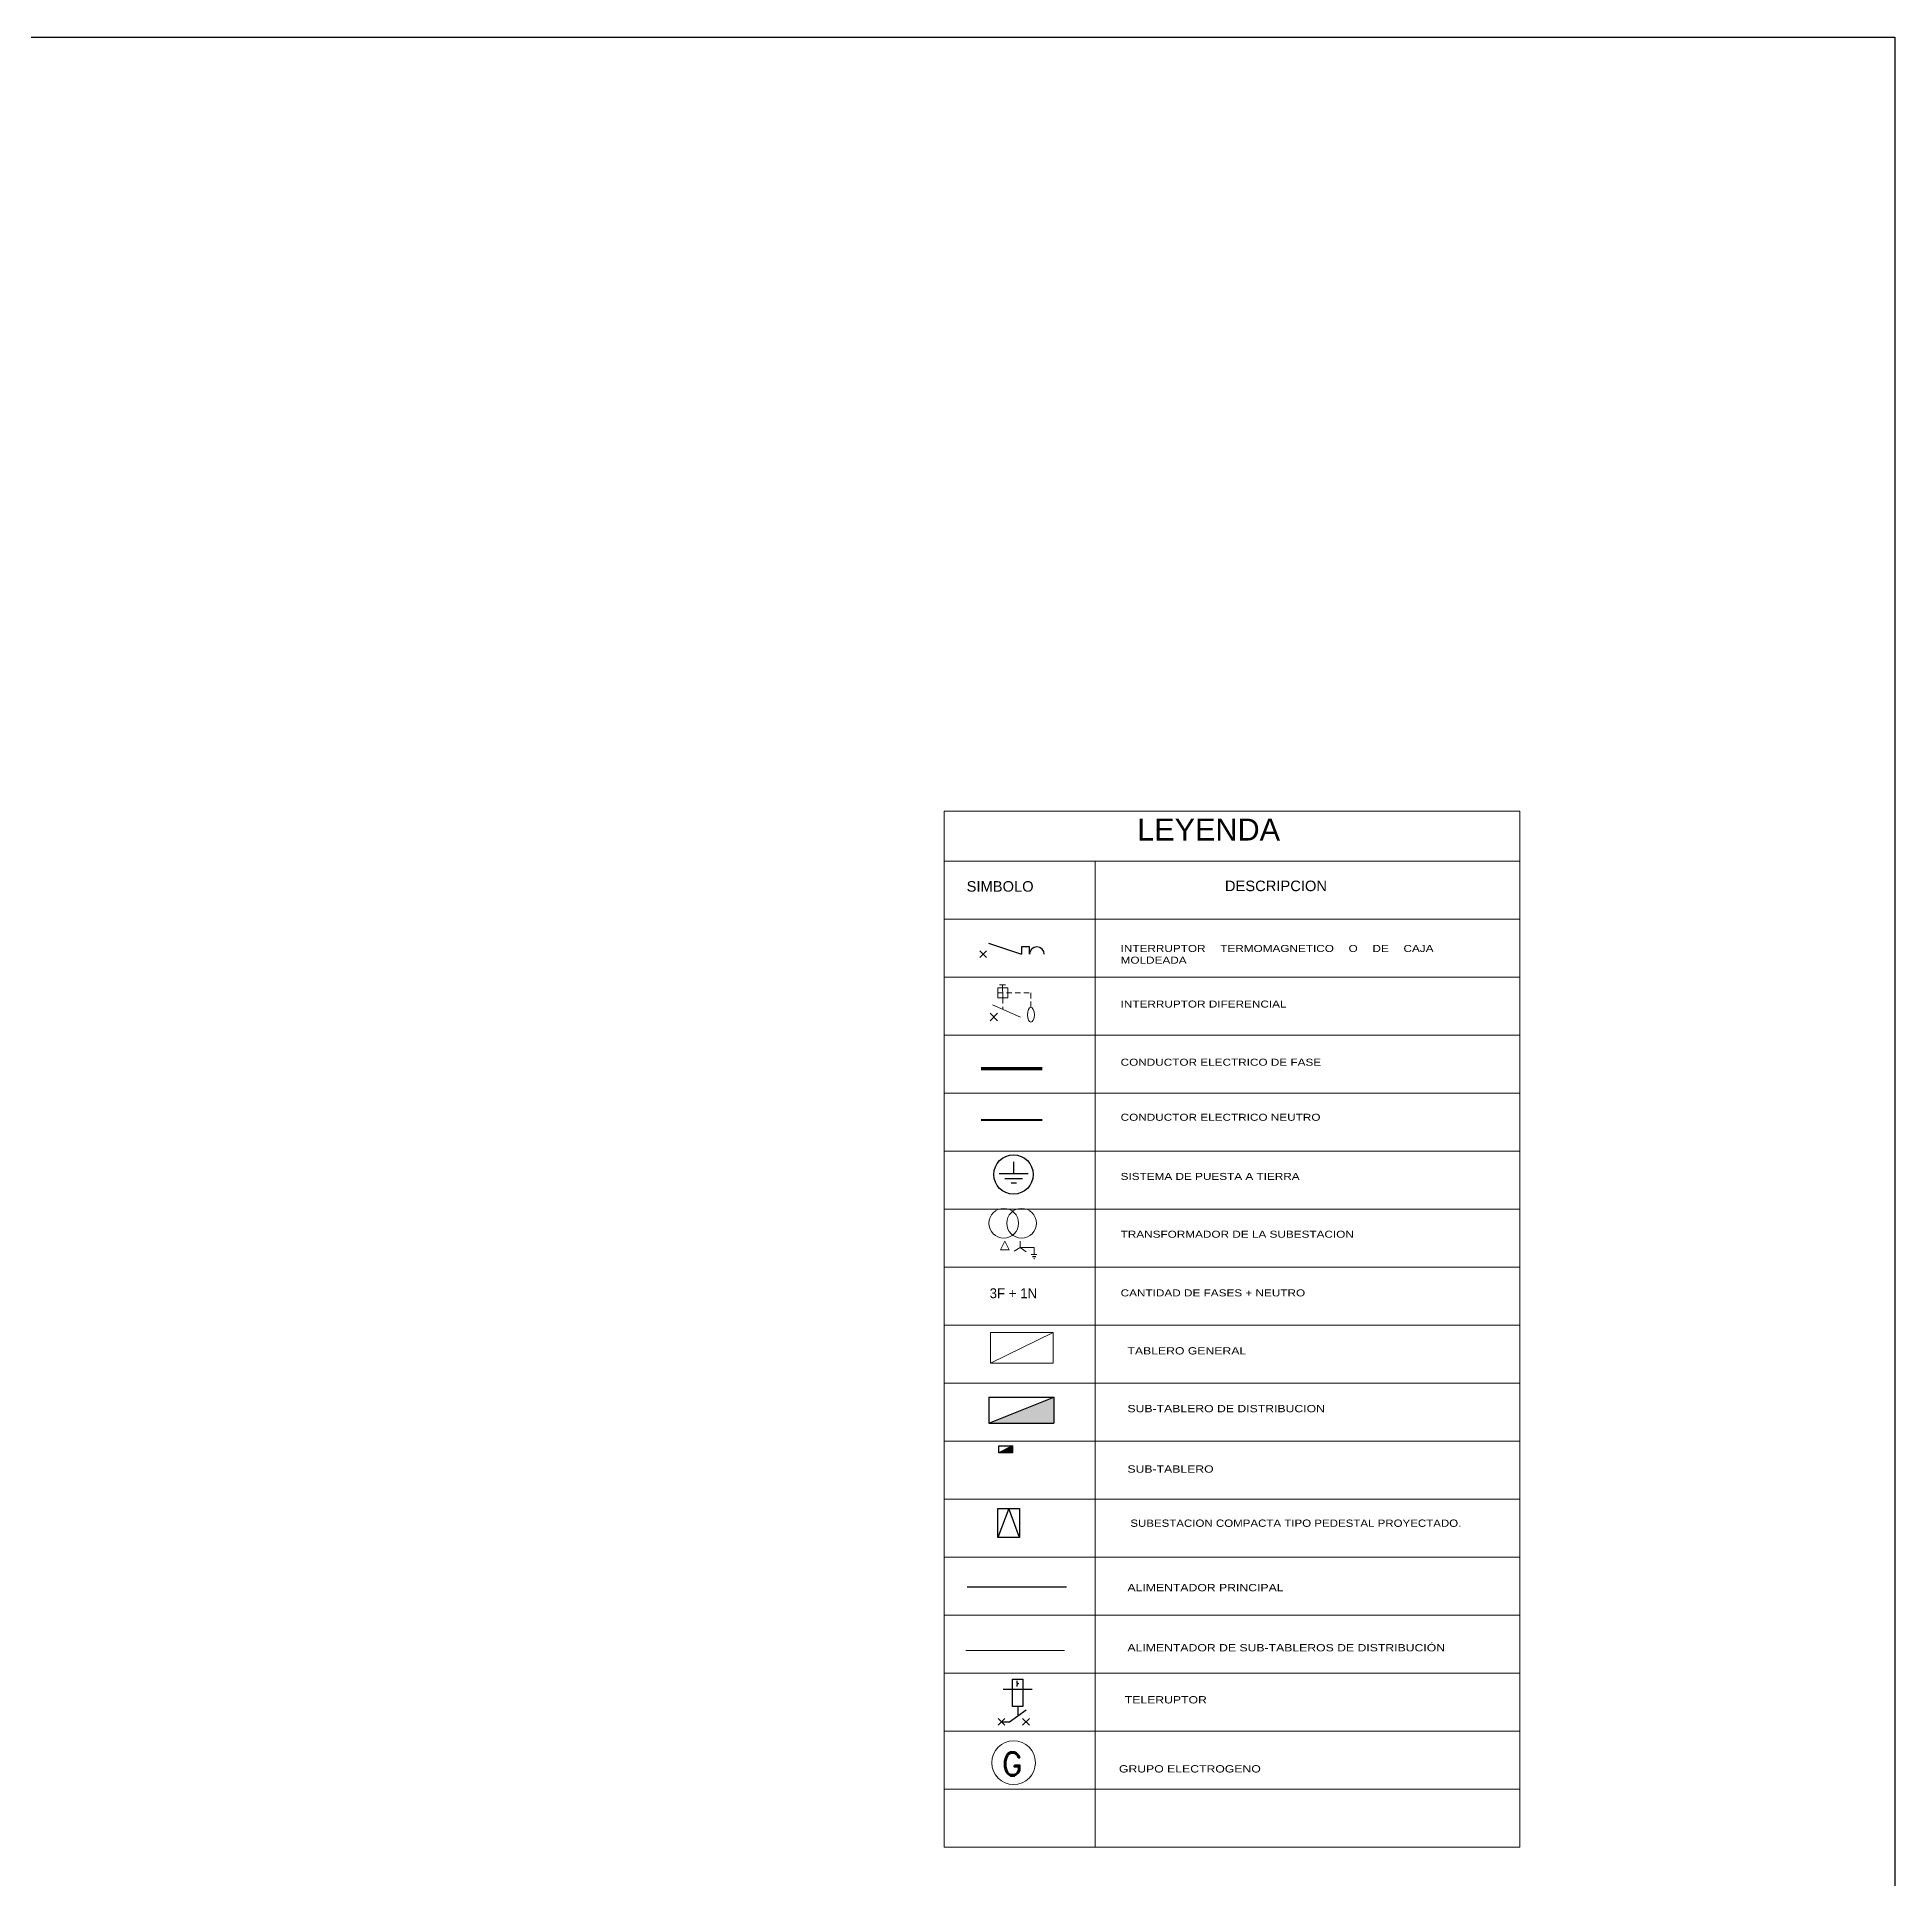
# Model space of a CAD drawing. Header units: inches. Extents: x 1395 to 2352, y -17763 to -17171.
# Drawn here: x 1548.5 to 1607.3, y -17518.1 to -17459.8 of the extents above; entities that cross this region are included whole.
import ezdxf

# ---------------------------------------------------------------- set-up
doc = ezdxf.new("R2010")
doc.units = ezdxf.units.IN
for name, pattern in [('CONTINUA', [0]), ('DASHED', [0.75, 0.5, -0.25]), ('HIDDEN', [0.375, 0.25, -0.125]), ('HIDDEN2', [0.1875, 0.125, -0.0625]), ('RAYITAS', [0.375, 0.25, -0.125])]:
    doc.linetypes.add(name, pattern=pattern)
for name, color, linetype in [('0.4', 4, 'Continuous'), ('DATA', 7, 'DASHED'), ('Layer1', 1, 'Continuous'), ('PROYECCIONES 0.2', 2, 'HIDDEN'), ('TEXTO 0.4', 4, 'Continuous')]:
    doc.layers.add(name, color=color, linetype=linetype)
for name, color, linetype, lineweight in [('00 IE BUZON', 4, 'Continuous', 13), ('00 IE TABLERO IE', 4, 'Continuous', 25), ('Cables alumbrado', 2, 'Continuous', 5), ('COM', 5, 'Continuous', 5), ('E_N2XH', 6, 'Continuous', 20), ('E_SET', 3, 'Continuous', 30), ('E_TD', 4, 'Continuous', 25), ('pluma6', 191, 'Continuous', 0), ('SUBTITULO', 3, 'Continuous', 5), ('TABLERO IE', 4, 'Continuous', 25), ('telerruptor', 71, 'Continuous', 30), ('TEXTO', 7, 'Continuous', 15)]:
    doc.layers.add(name, color=color, linetype=linetype, lineweight=lineweight)
doc.styles.add('kronen', font='GOTHIC.TTF')
doc.styles.add('ROMAND', font='romand__.ttf', dxfattribs={"width": 1.2, "height": 0.1})
doc.styles.add('ROTULO1', font='arial.ttf', dxfattribs={"width": 1.2})
doc.styles.get("Standard").update_dxf_attribs({"font": 'arial.ttf'})

# ---------------------------------------------------------------- blocks, each defined once
blk = doc.blocks.new('T5015')
at = {"layer": '00 IE TABLERO IE'}
for p, q in [((-0.25, -0.2), (0.25, 0)), ((-0.25, 0), (0.25, 0)), ((-0.25, 0), (-0.25, -0.2)), ((0.25, 0), (0.25, -0.2)), ((-0.25, -0.2), (0.25, -0.2))]:
    blk.add_line(p, q, dxfattribs=at)
blk.add_solid([(-0.25, -0.2), (0.25, 0), (0.25, -0.2)], dxfattribs=at)
blk = doc.blocks.new('TD')
blk.add_hatch(color=256).paths.add_polyline_path([(-0.65, 0.35), (-0.65, 0.05), (-0.05, 0.05)])
blk.add_line((-0.65, 0.35), (-0.05, 0.05))
blk.add_lwpolyline([(-0.65, 0.05), (-0.05, 0.05), (-0.05, 0.35), (-0.65, 0.35)], close=True)
blk = doc.blocks.new('vbnm')
at = {"layer": 'Cables alumbrado'}
for p, q in [((2288.996, 870.228), (2289.065, 870.228)), ((2289.031, 870.23), (2289.033, 870.08)), ((2288.975, 870.194), (2289.09, 870.194)), ((2288.975, 870.08), (2288.975, 870.194)), ((2289.09, 870.08), (2288.975, 870.08)), ((2289.09, 870.194), (2289.09, 870.08)), ((2288.888, 869.907), (2288.974, 869.821)), ((2288.888, 869.821), (2288.974, 869.907)), ((2289.233, 869.864), (2288.918, 870.003))]:
    blk.add_line(p, q, dxfattribs=at)
at = {"layer": 'Cables alumbrado', "linetype": 'HIDDEN2', "ltscale": 0.5}
for p, q in [((2288.975, 870.137), (2289.35, 870.137)), ((2289.033, 870.08), (2289.033, 869.952)), ((2289.35, 870.137), (2289.35, 869.974))]:
    blk.add_line(p, q, dxfattribs=at)
at = {"layer": 'Cables alumbrado'}
blk.add_ellipse((2289.35, 869.89), major_axis=(0, -0.084), ratio=0.466666, dxfattribs=at)
blk = doc.blocks.new('SPAT')
at = {"layer": 'DATA', "color": 3, "linetype": 'Continuous', "lineweight": 25}
for p, q in [((-0.673, 0.237), (0.68, 0.237)), ((-0.409, 0), (0.409, 0)), ((0.004, 0.237), (0.004, 0.783)), ((-0.117, -0.191), (0.125, -0.191))]:
    blk.add_line(p, q, dxfattribs=at)
blk.add_circle((-0.007, 0.194), 0.918, dxfattribs=at)
blk = doc.blocks.new('TIERRA')
at = {"layer": 'TEXTO', "color": 4}
for p, q in [((3.6, 8.9), (3.6, 16.5)), ((3.6, 16.5), (7.5, 16.5)), ((3.6, 8.6), (6, 12.1)), ((0, 8.6), (3.6, 8.6)), ((0, 0), (5, 2.5)), ((5, -2.5), (0, 0)), ((3.6, 8.6), (5.7, 5.3)), ((5, -2.5), (5, 2.5))]:
    blk.add_line(p, q, dxfattribs=at)
at = {"layer": 'TEXTO', "color": 60, "const_width": 0.6, "flags": 128}
for points in [[(7.5, 14.8), (7.5, 18.1)], [(8.8, 15.5), (8.8, 17.5)], [(9.9, 16.2), (9.9, 16.8)]]:
    blk.add_lwpolyline(points, dxfattribs=at)
blk = doc.blocks.new('SET')
at = {"layer": 'E_SET'}
for points in [[(1, 0.75), (1, -0.75), (-1, -0.75), (-1, 0.75), (1, 0.75)], [(1, 0.75), (-1, 0), (1, -0.75)]]:
    blk.add_lwpolyline(points, dxfattribs=at)
blk = doc.blocks.new('trlrrruptor')
at = {"layer": 'telerruptor'}
for p, q in [((1908.3, -16762), (1939.5, -16762)), ((1923.1, -16752.9), (1923.1, -16755)), ((1923.1, -16757), (1923.1, -16759.1)), ((1914.9, -16797.5), (1932.9, -16784.6)), ((1923.9, -16780.8), (1923.9, -16791.1)), ((1902.6, -16801.2), (1910.1, -16793.8)), ((1902.6, -16793.8), (1910.1, -16801.2)), ((1906.4, -16797.5), (1914.9, -16797.5)), ((1929.2, -16801.2), (1936.6, -16793.8)), ((1929.2, -16793.8), (1936.6, -16801.2))]:
    blk.add_line(p, q, dxfattribs=at)
blk.add_lwpolyline([(1918.2, -16751.1), (1929.6, -16751.1), (1929.6, -16780.8), (1918.2, -16780.8)], close=True, dxfattribs=at)
blk.add_lwpolyline([(1923.1, -16755), (1924.7, -16756), (1923.1, -16757)], dxfattribs=at)

msp = doc.modelspace()

# ---------------------------------------------------------------- linework, layer by layer
at = {"color": 4}
msp.add_lwpolyline([(1415.148, -17459.779), (1607.345, -17459.779), (1607.345, -17563.689), (1415.148, -17563.689)], close=True, dxfattribs=at)
at = {"layer": '0.4'}
for p, q in [((1578.369, -17488.929), (1578.58, -17488.718)), ((1578.58, -17488.929), (1578.369, -17488.718)), ((1578.644, -17488.466), (1579.683, -17488.823))]:
    msp.add_line(p, q, dxfattribs=at)
msp.add_lwpolyline([(1579.941, -17488.823), (1579.941, -17488.59), (1579.683, -17488.59), (1579.683, -17488.823)], dxfattribs=at)
at = {"layer": '0.4', "const_width": 0.109}
msp.add_lwpolyline([(1580.347, -17492.442), (1578.409, -17492.442)], dxfattribs=at)
at = {"layer": '0.4'}
msp.add_arc((1580.175, -17488.823), 0.234, 0, 180, dxfattribs=at)
at = {"layer": '00 IE BUZON', "color": 6, "lineweight": 13}
msp.add_line((1577.927, -17510.873), (1581.047, -17510.873), dxfattribs=at)
at = {"layer": 'COM'}
msp.add_line((1580.69, -17500.802), (1578.711, -17501.766), dxfattribs=at)
msp.add_lwpolyline([(1578.711, -17501.766), (1578.711, -17500.802), (1580.69, -17500.802), (1580.69, -17501.766)], close=True, dxfattribs=at)
msp.add_circle((1579.437, -17514.423), 0.691, dxfattribs=at)
at = {"layer": 'E_N2XH'}
for centre in [(1579.125, -17497.34), (1579.692, -17497.34)]:
    msp.add_circle(centre, 0.471, dxfattribs=at)
at = {"layer": 'Layer1', "lineweight": 30}
msp.add_line((1581.109, -17508.861), (1577.964, -17508.865), dxfattribs=at)
at = {"layer": 'PROYECCIONES 0.2', "color": 23, "linetype": 'CONTINUA', "lineweight": 40, "ltscale": 1.15}
msp.add_line((1578.409, -17494.064), (1580.347, -17494.064), dxfattribs=at)
at = {"layer": 'TEXTO', "color": 5, "lineweight": 0}
for p, q in [((1577.243, -17484.294), (1595.464, -17484.294)), ((1577.243, -17517.094), (1577.243, -17484.294)), ((1595.464, -17484.294), (1595.464, -17517.094)), ((1577.243, -17485.878), (1595.464, -17485.878)), ((1582.025, -17485.878), (1582.025, -17517.094)), ((1577.243, -17487.708), (1595.464, -17487.708)), ((1577.243, -17489.545), (1595.314, -17489.545)), ((1577.243, -17489.545), (1595.464, -17489.545)), ((1577.243, -17491.381), (1595.464, -17491.381)), ((1577.243, -17493.218), (1595.464, -17493.218)), ((1577.243, -17495.054), (1595.464, -17495.054)), ((1577.243, -17496.891), (1595.464, -17496.891)), ((1577.243, -17498.728), (1595.464, -17498.728)), ((1577.243, -17500.564), (1595.464, -17500.564)), ((1577.243, -17502.401), (1595.464, -17502.401)), ((1577.243, -17504.238), (1595.464, -17504.238)), ((1577.243, -17506.074), (1595.464, -17506.074)), ((1577.243, -17507.911), (1595.464, -17507.911)), ((1577.243, -17509.748), (1595.464, -17509.748)), ((1577.243, -17511.584), (1595.464, -17511.584)), ((1577.243, -17513.421), (1595.464, -17513.421)), ((1577.243, -17515.258), (1595.464, -17515.258)), ((1577.243, -17517.094), (1595.464, -17517.094))]:
    msp.add_line(p, q, dxfattribs=at)

# ---------------------------------------------------------------- block references
at = {"layer": 'Cables alumbrado', "color": 4, "xscale": 2.800799226511551, "yscale": 2.800799226511551, "zscale": 2.800799226511551}
msp.add_blockref('vbnm', (-4832.025, -19927.126), dxfattribs=at)
at = {"layer": 'COM', "xscale": 0.05617187841950805, "yscale": 0.05617187841950805, "zscale": 0.05617187841950805, "rotation": 270}
msp.add_blockref('TIERRA', (1579.161, -17497.905), dxfattribs=at)
at = {"layer": 'DATA', "color": 3, "linetype": 'Continuous', "xscale": 0.6776394019728185, "yscale": 0.6776394019728185, "zscale": 0.6776394019728185}
msp.add_blockref('SPAT', (1579.441, -17495.927), dxfattribs=at)
at = {"layer": 'E_SET', "lineweight": 13, "xscale": 0.4610235935458935, "yscale": 0.4610235935458935, "zscale": 0.4610235935458935, "rotation": 270}
msp.add_blockref('SET', (1579.282, -17506.836), dxfattribs=at)
at = {"layer": 'E_TD', "xscale": -0.7206523883495968, "yscale": 0.7206523883495968, "zscale": 0.7206523883495968}
msp.add_blockref('TD', (1578.932, -17504.644), dxfattribs=at)
at = {"layer": 'TABLERO IE', "xscale": 4.1248896933204, "yscale": 4.1248896933204, "zscale": 4.1248896933204}
msp.add_blockref('T5015', (1579.682, -17502.846), dxfattribs=at)
at = {"layer": 'telerruptor', "xscale": 0.02922826515666395, "yscale": 0.02922826515666395, "zscale": 0.02922826515666395}
msp.add_blockref('trlrrruptor', (1523.336, -17022.17), dxfattribs=at)

# ---------------------------------------------------------------- texts
at = {"color": 0, "ltscale": 0.5, "style": 'ROTULO1', "width": 1.13}
msp.add_text('SUBESTACION COMPACTA TIPO PEDESTAL PROYECTADO. ', height=0.23077, dxfattribs=at).set_placement((1583.133, -17506.954))
at = {"color": 0, "ltscale": 0.5, "attachment_point": 1, "style": 'ROTULO1'}
for s, insert, char_height, width in [('\\pxqj;INTERRUPTOR TERMOMAGNETICO O DE CAJA MOLDEADA', (1582.827, -17488.527), 0.22212, 9.87991), ('\\pxqj;INTERRUPTOR DIFERENCIAL', (1582.827, -17490.288), 0.22212, 9.87991), ('\\pxqj;CONDUCTOR ELECTRICO DE FASE', (1582.827, -17492.13), 0.22212, 9.87991), ('\\pxqj;CONDUCTOR ELECTRICO NEUTRO', (1582.827, -17493.873), 0.22212, 9.87991), ('\\pxqj;SISTEMA DE PUESTA A TIERRA', (1582.827, -17495.746), 0.22212, 9.87991), ('\\pxqj;TRANSFORMADOR DE LA SUBESTACION', (1582.827, -17497.577), 0.22212, 9.87991), ('\\pxqj;CANTIDAD DE FASES + NEUTRO', (1582.827, -17499.435), 0.22212, 9.87991), ('\\pxqj;TABLERO GENERAL ', (1583.043, -17501.265), 0.23077, 10.26478), ('\\pxqj;SUB-TABLERO DE DISTRIBUCION', (1583.043, -17503.095), 0.23077, 10.26478), ('\\pxqj;SUB-TABLERO ', (1583.043, -17505.008), 0.23077, 10.26478), ('\\pxqj;ALIMENTADOR PRINCIPAL', (1583.043, -17508.765), 0.23077, 10.26478), ('\\pxqj;ALIMENTADOR DE SUB-TABLEROS DE DISTRIBUCIÓN', (1583.043, -17510.667), 0.23077, 10.26478), ('TELERUPTOR', (1582.958, -17512.316), 0.2308, 10.25055), ('\\pxqj;GRUPO ELECTROGENO', (1582.774, -17514.503), 0.23077, 10.26478)]:
    msp.add_mtext(s, dxfattribs=dict(at, insert=insert, char_height=char_height, width=width))
at = {"layer": 'pluma6', "color": 7, "linetype": 'RAYITAS', "attachment_point": 1}
for s, insert, char_height, width in [('{\\fSwis721 BlkEx BT|b0|i0|c0|p34;LEYENDA}', (1583.35, -17484.526), 0.69412, 7.02702), ('{\\fSwis721 BlkEx BT|b0|i0|c0|p34;SIMBOLO}', (1577.951, -17486.507), 0.33318, 3.51351), ('{\\fSwis721 BlkEx BT|b0|i0|c0|p34;DESCRIPCION}', (1586.13, -17486.49), 0.33318, 3.51351)]:
    msp.add_mtext(s, dxfattribs=dict(at, insert=insert, char_height=char_height, width=width))
at = {"layer": 'SUBTITULO', "color": 4, "style": 'ROMAND'}
msp.add_text('G', height=0.75, dxfattribs=at).set_placement((1579.052, -17514.838))
at = {"layer": 'TEXTO 0.4', "insert": (1579.431, -17499.559), "char_height": 0.3135, "attachment_point": 5, "style": 'kronen'}
msp.add_mtext('3F + 1N', dxfattribs=at)

doc.saveas('drawing.dxf')
